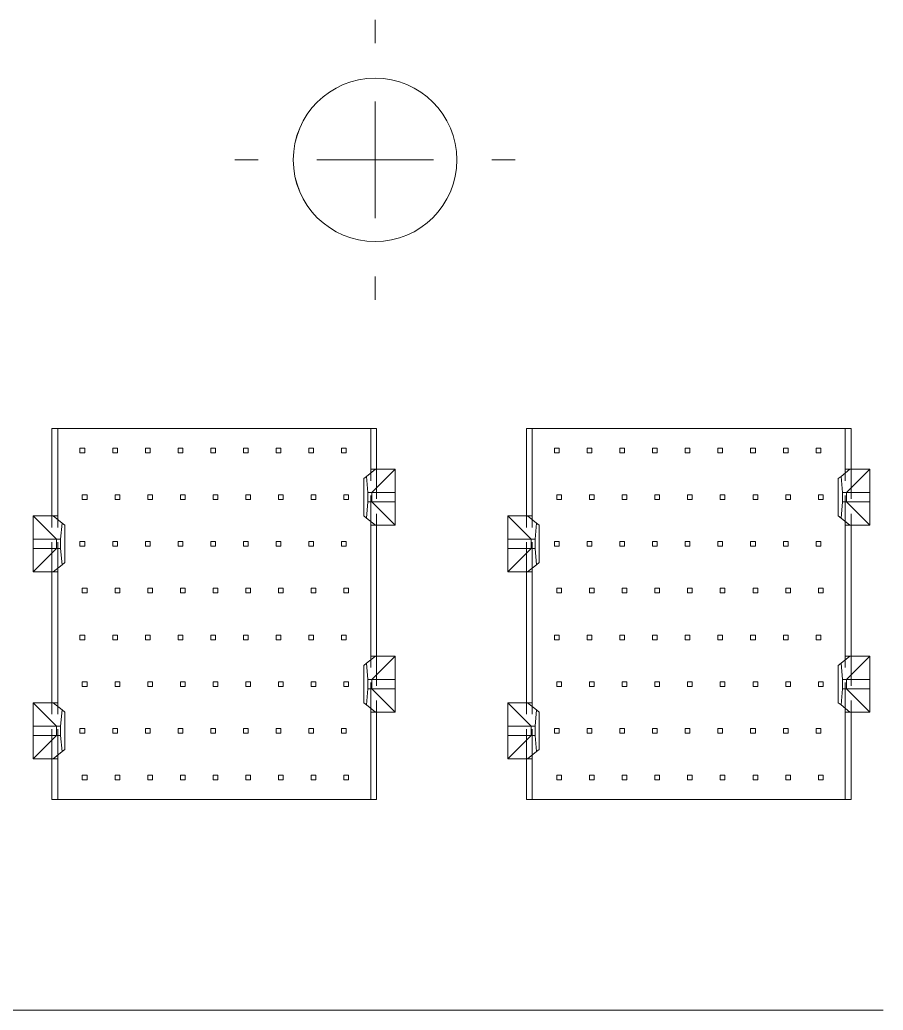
# Model space of a CAD drawing. Header units: millimetres. Extents: x -17 to 589, y 5 to 415.
# Drawn here: x 355.34 to 392.32, y 229.44 to 271.86 of the extents above; entities that cross this region are included whole.
import ezdxf

# ---------------------------------------------------------------- set-up
doc = ezdxf.new("R2010")
doc.units = ezdxf.units.MM
doc.linetypes.add('HIDDEN', pattern=[1.905, 1.27, -0.635])

# ---------------------------------------------------------------- blocks, each defined once
blk = doc.blocks.new('SW_CENTERMARKSYMBOL_1')
at = {"color": 0, "linetype": 'Continuous', "lineweight": 0}
blk.add_line((204.54, 65), (109.77, 65), dxfattribs=at)
blk = doc.blocks.new('SW_CENTERMARKSYMBOL_5')
at = {"color": 0, "linetype": 'Continuous', "lineweight": 0}
for p, q in [((0, 5), (0, 6)), ((0, 0), (0, 2.5)), ((-5, 0), (-6, 0)), ((0, 0), (-2.5, 0)), ((0, 0), (0, -2.5)), ((0, 0), (2.5, 0)), ((5, 0), (6, 0)), ((0, -5), (0, -6))]:
    blk.add_line(p, q, dxfattribs=at)
blk = doc.blocks.new('d')
at = {"color": 5, "lineweight": 15}
blk.add_circle((979.699, 220.402), 3.5, dxfattribs=at)
at = {"color": 5, "lineweight": 0}
for name, p in [('SW_CENTERMARKSYMBOL_1', (796.919, 118.982)), ('SW_CENTERMARKSYMBOL_5', (979.699, 220.402))]:
    blk.add_blockref(name, p, dxfattribs=at)

msp = doc.modelspace()

# ---------------------------------------------------------------- linework, layer by layer
at = {"color": 7, "linetype": 'Continuous', "lineweight": 15}
for p, q in [((356.7219, 254.3639), (356.7219, 250.6139)), ((356.9719, 254.3639), (356.7219, 254.3639)), ((356.9719, 254.3639), (356.9719, 250.6139)), ((370.3719, 254.3639), (356.9719, 254.3639)), ((370.3719, 252.6139), (370.3719, 254.3639)), ((370.6219, 254.3639), (370.3719, 254.3639)), ((370.6219, 254.3639), (370.6219, 252.6139)), ((377.0419, 254.3639), (377.0419, 250.6139)), ((377.2919, 254.3639), (377.0419, 254.3639)), ((377.2919, 254.3639), (377.2919, 250.6139)), ((390.6919, 254.3639), (377.2919, 254.3639)), ((390.6919, 252.6139), (390.6919, 254.3639)), ((390.9419, 254.3639), (390.6919, 254.3639)), ((390.9419, 254.3639), (390.9419, 252.6139)), ((370.5719, 252.6139), (370.1911, 252.3092)), ((370.3719, 252.6139), (370.5719, 252.6139)), ((371.4219, 252.6139), (370.4219, 251.6139)), ((370.5719, 252.6139), (371.4219, 252.6139)), ((371.4219, 252.6139), (371.4219, 251.6139)), ((390.8919, 252.6139), (390.5111, 252.3092)), ((390.6919, 252.6139), (390.8919, 252.6139)), ((391.7419, 252.6139), (390.7419, 251.6139)), ((390.8919, 252.6139), (391.7419, 252.6139)), ((391.7419, 252.6139), (391.7419, 251.6139)), ((370.0719, 252.2139), (370.1911, 252.3092)), ((370.0719, 250.6139), (370.0719, 252.2139)), ((370.1911, 252.3092), (370.2519, 251.6139)), ((390.3919, 252.2139), (390.5111, 252.3092)), ((390.3919, 250.6139), (390.3919, 252.2139)), ((390.5111, 252.3092), (390.5719, 251.6139)), ((370.2519, 251.6139), (370.2519, 251.2139)), ((370.4219, 251.6139), (370.2519, 251.6139)), ((370.4219, 251.2139), (370.4219, 251.6139)), ((371.4219, 251.6139), (370.4219, 251.6139)), ((371.4219, 251.6139), (371.4219, 251.2139)), ((390.5719, 251.6139), (390.5719, 251.2139)), ((390.7419, 251.6139), (390.5719, 251.6139)), ((390.7419, 251.2139), (390.7419, 251.6139)), ((391.7419, 251.6139), (390.7419, 251.6139)), ((391.7419, 251.6139), (391.7419, 251.2139)), ((370.2519, 251.2139), (370.1911, 250.5186)), ((370.2519, 251.2139), (370.4219, 251.2139)), ((370.4219, 251.2139), (371.4219, 250.2139)), ((370.4219, 251.2139), (371.4219, 251.2139)), ((371.4219, 251.2139), (371.4219, 250.2139)), ((390.5719, 251.2139), (390.5111, 250.5186)), ((390.5719, 251.2139), (390.7419, 251.2139)), ((390.7419, 251.2139), (391.7419, 250.2139)), ((390.7419, 251.2139), (391.7419, 251.2139)), ((391.7419, 251.2139), (391.7419, 250.2139)), ((355.9219, 250.6139), (356.7719, 250.6139)), ((356.9219, 249.6139), (355.9219, 250.6139)), ((355.9219, 249.6139), (355.9219, 250.6139)), ((357.1528, 250.3092), (356.7719, 250.6139)), ((356.7719, 250.6139), (356.9719, 250.6139)), ((357.0919, 249.6139), (357.1528, 250.3092)), ((357.1528, 250.3092), (357.2719, 250.2139)), ((370.1911, 250.5186), (370.0719, 250.6139)), ((370.1911, 250.5186), (370.5719, 250.2139)), ((377.2419, 249.6139), (376.2419, 250.6139)), ((376.2419, 249.6139), (376.2419, 250.6139)), ((376.2419, 250.6139), (377.0919, 250.6139)), ((377.4728, 250.3092), (377.0919, 250.6139)), ((377.0919, 250.6139), (377.2919, 250.6139)), ((377.4119, 249.6139), (377.4728, 250.3092)), ((377.4728, 250.3092), (377.5919, 250.2139)), ((390.5111, 250.5186), (390.3919, 250.6139)), ((390.5111, 250.5186), (390.8919, 250.2139)), ((357.2719, 250.2139), (357.2719, 248.6139)), ((370.3719, 244.6139), (370.3719, 250.2139)), ((370.5719, 250.2139), (370.3719, 250.2139)), ((371.4219, 250.2139), (370.5719, 250.2139)), ((370.6219, 250.2139), (370.6219, 244.6139)), ((377.5919, 250.2139), (377.5919, 248.6139)), ((390.6919, 244.6139), (390.6919, 250.2139)), ((390.8919, 250.2139), (390.6919, 250.2139)), ((391.7419, 250.2139), (390.8919, 250.2139)), ((390.9419, 250.2139), (390.9419, 244.6139)), ((355.9219, 249.2139), (355.9219, 249.6139)), ((356.9219, 249.6139), (355.9219, 249.6139)), ((357.0919, 249.6139), (356.9219, 249.6139)), ((356.9219, 249.6139), (356.9219, 249.2139)), ((357.0919, 249.2139), (357.0919, 249.6139)), ((376.2419, 249.2139), (376.2419, 249.6139)), ((377.2419, 249.6139), (376.2419, 249.6139)), ((377.4119, 249.6139), (377.2419, 249.6139)), ((377.2419, 249.6139), (377.2419, 249.2139)), ((377.4119, 249.2139), (377.4119, 249.6139)), ((355.9219, 248.2139), (356.9219, 249.2139)), ((355.9219, 248.2139), (355.9219, 249.2139)), ((355.9219, 249.2139), (356.9219, 249.2139)), ((356.9219, 249.2139), (357.0919, 249.2139)), ((357.1528, 248.5186), (357.0919, 249.2139)), ((376.2419, 248.2139), (377.2419, 249.2139)), ((376.2419, 249.2139), (377.2419, 249.2139)), ((376.2419, 248.2139), (376.2419, 249.2139)), ((377.2419, 249.2139), (377.4119, 249.2139)), ((377.4728, 248.5186), (377.4119, 249.2139)), ((357.2719, 248.6139), (357.1528, 248.5186)), ((377.5919, 248.6139), (377.4728, 248.5186)), ((356.7719, 248.2139), (355.9219, 248.2139)), ((356.7219, 242.6139), (356.7219, 248.2139)), ((357.1528, 248.5186), (356.7719, 248.2139)), ((356.9719, 248.2139), (356.7719, 248.2139)), ((356.9719, 248.2139), (356.9719, 242.6139)), ((377.0919, 248.2139), (376.2419, 248.2139)), ((377.0419, 242.6139), (377.0419, 248.2139)), ((377.4728, 248.5186), (377.0919, 248.2139)), ((377.2919, 248.2139), (377.0919, 248.2139)), ((377.2919, 248.2139), (377.2919, 242.6139)), ((370.5719, 244.6139), (370.1911, 244.3092)), ((370.3719, 244.6139), (370.5719, 244.6139)), ((371.4219, 244.6139), (370.4219, 243.6139)), ((370.5719, 244.6139), (371.4219, 244.6139)), ((371.4219, 244.6139), (371.4219, 243.6139)), ((390.8919, 244.6139), (390.5111, 244.3092)), ((390.6919, 244.6139), (390.8919, 244.6139)), ((391.7419, 244.6139), (390.7419, 243.6139)), ((390.8919, 244.6139), (391.7419, 244.6139)), ((391.7419, 244.6139), (391.7419, 243.6139)), ((370.0719, 244.2139), (370.1911, 244.3092)), ((370.0719, 242.6139), (370.0719, 244.2139)), ((370.1911, 244.3092), (370.2519, 243.6139)), ((390.3919, 244.2139), (390.5111, 244.3092)), ((390.3919, 242.6139), (390.3919, 244.2139)), ((390.5111, 244.3092), (390.5719, 243.6139)), ((370.2519, 243.6139), (370.2519, 243.2139)), ((370.4219, 243.6139), (370.2519, 243.6139)), ((370.4219, 243.2139), (370.4219, 243.6139)), ((371.4219, 243.6139), (370.4219, 243.6139)), ((371.4219, 243.6139), (371.4219, 243.2139)), ((390.5719, 243.6139), (390.5719, 243.2139)), ((390.7419, 243.6139), (390.5719, 243.6139)), ((390.7419, 243.2139), (390.7419, 243.6139)), ((391.7419, 243.6139), (390.7419, 243.6139)), ((391.7419, 243.6139), (391.7419, 243.2139)), ((370.2519, 243.2139), (370.1911, 242.5186)), ((370.2519, 243.2139), (370.4219, 243.2139)), ((370.4219, 243.2139), (371.4219, 243.2139)), ((370.4219, 243.2139), (371.4219, 242.2139)), ((371.4219, 243.2139), (371.4219, 242.2139)), ((390.5719, 243.2139), (390.5111, 242.5186)), ((390.5719, 243.2139), (390.7419, 243.2139)), ((390.7419, 243.2139), (391.7419, 243.2139)), ((390.7419, 243.2139), (391.7419, 242.2139)), ((391.7419, 243.2139), (391.7419, 242.2139)), ((356.9219, 241.6139), (355.9219, 242.6139)), ((355.9219, 241.6139), (355.9219, 242.6139)), ((355.9219, 242.6139), (356.7719, 242.6139)), ((356.7719, 242.6139), (357.1528, 242.3092)), ((356.7719, 242.6139), (356.9719, 242.6139)), ((357.0919, 241.6139), (357.1528, 242.3092)), ((357.1528, 242.3092), (357.2719, 242.2139)), ((370.1911, 242.5186), (370.0719, 242.6139)), ((370.5719, 242.2139), (370.1911, 242.5186)), ((376.2419, 242.6139), (377.0919, 242.6139)), ((377.2419, 241.6139), (376.2419, 242.6139)), ((376.2419, 241.6139), (376.2419, 242.6139)), ((377.0919, 242.6139), (377.4728, 242.3092)), ((377.0919, 242.6139), (377.2919, 242.6139)), ((377.4119, 241.6139), (377.4728, 242.3092)), ((377.4728, 242.3092), (377.5919, 242.2139)), ((390.5111, 242.5186), (390.3919, 242.6139)), ((390.8919, 242.2139), (390.5111, 242.5186)), ((357.2719, 242.2139), (357.2719, 240.6139)), ((370.3719, 238.4639), (370.3719, 242.2139)), ((370.5719, 242.2139), (370.3719, 242.2139)), ((371.4219, 242.2139), (370.5719, 242.2139)), ((370.6219, 242.2139), (370.6219, 238.4639)), ((377.5919, 242.2139), (377.5919, 240.6139)), ((390.6919, 238.4639), (390.6919, 242.2139)), ((390.8919, 242.2139), (390.6919, 242.2139)), ((391.7419, 242.2139), (390.8919, 242.2139)), ((390.9419, 242.2139), (390.9419, 238.4639)), ((355.9219, 241.2139), (355.9219, 241.6139)), ((356.9219, 241.6139), (355.9219, 241.6139)), ((357.0919, 241.6139), (356.9219, 241.6139)), ((356.9219, 241.6139), (356.9219, 241.2139)), ((357.0919, 241.2139), (357.0919, 241.6139)), ((376.2419, 241.2139), (376.2419, 241.6139)), ((377.2419, 241.6139), (376.2419, 241.6139)), ((377.4119, 241.6139), (377.2419, 241.6139)), ((377.2419, 241.6139), (377.2419, 241.2139)), ((377.4119, 241.2139), (377.4119, 241.6139)), ((355.9219, 240.2139), (356.9219, 241.2139)), ((355.9219, 241.2139), (356.9219, 241.2139)), ((355.9219, 240.2139), (355.9219, 241.2139)), ((356.9219, 241.2139), (357.0919, 241.2139)), ((357.1528, 240.5186), (357.0919, 241.2139)), ((376.2419, 240.2139), (377.2419, 241.2139)), ((376.2419, 241.2139), (377.2419, 241.2139)), ((376.2419, 240.2139), (376.2419, 241.2139)), ((377.2419, 241.2139), (377.4119, 241.2139)), ((377.4728, 240.5186), (377.4119, 241.2139)), ((357.2719, 240.6139), (357.1528, 240.5186)), ((377.5919, 240.6139), (377.4728, 240.5186)), ((356.7719, 240.2139), (355.9219, 240.2139)), ((356.7219, 238.4639), (356.7219, 240.2139)), ((356.7719, 240.2139), (357.1528, 240.5186)), ((356.9719, 240.2139), (356.7719, 240.2139)), ((356.9719, 240.2139), (356.9719, 238.4639)), ((377.0919, 240.2139), (376.2419, 240.2139)), ((377.0419, 238.4639), (377.0419, 240.2139)), ((377.0919, 240.2139), (377.4728, 240.5186)), ((377.2919, 240.2139), (377.0919, 240.2139)), ((377.2919, 240.2139), (377.2919, 238.4639)), ((356.7219, 238.4639), (356.9719, 238.4639)), ((356.9719, 238.4639), (370.3719, 238.4639)), ((370.6219, 238.4639), (370.3719, 238.4639)), ((377.0419, 238.4639), (377.2919, 238.4639)), ((377.2919, 238.4639), (390.6919, 238.4639)), ((390.9419, 238.4639), (390.6919, 238.4639))]:
    msp.add_line(p, q, dxfattribs=at)
at = {"color": 7, "linetype": 'HIDDEN', "lineweight": 0}
for p, q in [((357.9219, 253.5139), (358.1219, 253.5139)), ((357.9219, 253.5139), (357.9219, 253.3139)), ((358.1219, 253.3139), (357.9219, 253.3139)), ((358.1219, 253.5139), (358.1219, 253.3139)), ((359.3219, 253.5139), (359.3219, 253.3139)), ((359.3219, 253.5139), (359.5219, 253.5139)), ((359.5219, 253.3139), (359.3219, 253.3139)), ((359.5219, 253.5139), (359.5219, 253.3139)), ((360.7219, 253.5139), (360.7219, 253.3139)), ((360.7219, 253.5139), (360.9219, 253.5139)), ((360.9219, 253.3139), (360.7219, 253.3139)), ((360.9219, 253.5139), (360.9219, 253.3139)), ((362.1219, 253.5139), (362.3219, 253.5139)), ((362.1219, 253.5139), (362.1219, 253.3139)), ((362.3219, 253.3139), (362.1219, 253.3139)), ((362.3219, 253.5139), (362.3219, 253.3139)), ((363.5219, 253.5139), (363.5219, 253.3139)), ((363.5219, 253.5139), (363.7219, 253.5139)), ((363.7219, 253.3139), (363.5219, 253.3139)), ((363.7219, 253.5139), (363.7219, 253.3139)), ((364.9219, 253.5139), (364.9219, 253.3139)), ((364.9219, 253.5139), (365.1219, 253.5139)), ((365.1219, 253.3139), (364.9219, 253.3139)), ((365.1219, 253.5139), (365.1219, 253.3139)), ((366.3219, 253.5139), (366.5219, 253.5139)), ((366.3219, 253.5139), (366.3219, 253.3139)), ((366.5219, 253.3139), (366.3219, 253.3139)), ((366.5219, 253.5139), (366.5219, 253.3139)), ((367.7219, 253.5139), (367.7219, 253.3139)), ((367.7219, 253.5139), (367.9219, 253.5139)), ((367.9219, 253.3139), (367.7219, 253.3139)), ((367.9219, 253.5139), (367.9219, 253.3139)), ((369.1219, 253.5139), (369.1219, 253.3139)), ((369.1219, 253.5139), (369.3219, 253.5139)), ((369.3219, 253.3139), (369.1219, 253.3139)), ((369.3219, 253.5139), (369.3219, 253.3139)), ((378.2419, 253.5139), (378.2419, 253.3139)), ((378.2419, 253.5139), (378.4419, 253.5139)), ((378.4419, 253.3139), (378.2419, 253.3139)), ((378.4419, 253.5139), (378.4419, 253.3139)), ((379.6419, 253.5139), (379.8419, 253.5139)), ((379.6419, 253.5139), (379.6419, 253.3139)), ((379.8419, 253.3139), (379.6419, 253.3139)), ((379.8419, 253.5139), (379.8419, 253.3139)), ((381.0419, 253.5139), (381.0419, 253.3139)), ((381.0419, 253.5139), (381.2419, 253.5139)), ((381.2419, 253.3139), (381.0419, 253.3139)), ((381.2419, 253.5139), (381.2419, 253.3139)), ((382.4419, 253.5139), (382.6419, 253.5139)), ((382.4419, 253.5139), (382.4419, 253.3139)), ((382.6419, 253.3139), (382.4419, 253.3139)), ((382.6419, 253.5139), (382.6419, 253.3139)), ((383.8419, 253.5139), (383.8419, 253.3139)), ((383.8419, 253.5139), (384.0419, 253.5139)), ((384.0419, 253.3139), (383.8419, 253.3139)), ((384.0419, 253.5139), (384.0419, 253.3139)), ((385.2419, 253.5139), (385.4419, 253.5139)), ((385.2419, 253.5139), (385.2419, 253.3139)), ((385.4419, 253.3139), (385.2419, 253.3139)), ((385.4419, 253.5139), (385.4419, 253.3139)), ((386.6419, 253.5139), (386.8419, 253.5139)), ((386.6419, 253.5139), (386.6419, 253.3139)), ((386.8419, 253.3139), (386.6419, 253.3139)), ((386.8419, 253.5139), (386.8419, 253.3139)), ((388.0419, 253.5139), (388.0419, 253.3139)), ((388.0419, 253.5139), (388.2419, 253.5139)), ((388.2419, 253.3139), (388.0419, 253.3139)), ((388.2419, 253.5139), (388.2419, 253.3139)), ((389.4419, 253.5139), (389.6419, 253.5139)), ((389.4419, 253.5139), (389.4419, 253.3139)), ((389.6419, 253.3139), (389.4419, 253.3139)), ((389.6419, 253.5139), (389.6419, 253.3139)), ((370.3719, 250.2139), (370.3719, 252.6139)), ((370.6219, 252.6139), (370.6219, 250.2139)), ((390.6919, 250.2139), (390.6919, 252.6139)), ((390.9419, 252.6139), (390.9419, 250.2139)), ((358.0219, 251.3139), (358.0219, 251.5139)), ((358.0219, 251.5139), (358.2219, 251.5139)), ((358.0219, 251.3139), (358.2219, 251.3139)), ((358.2219, 251.5139), (358.2219, 251.3139)), ((359.4219, 251.5139), (359.6219, 251.5139)), ((359.4219, 251.3139), (359.4219, 251.5139)), ((359.4219, 251.3139), (359.6219, 251.3139)), ((359.6219, 251.5139), (359.6219, 251.3139)), ((360.8219, 251.3139), (360.8219, 251.5139)), ((360.8219, 251.5139), (361.0219, 251.5139)), ((360.8219, 251.3139), (361.0219, 251.3139)), ((361.0219, 251.5139), (361.0219, 251.3139)), ((362.2219, 251.3139), (362.2219, 251.5139)), ((362.2219, 251.5139), (362.4219, 251.5139)), ((362.2219, 251.3139), (362.4219, 251.3139)), ((362.4219, 251.5139), (362.4219, 251.3139)), ((363.6219, 251.5139), (363.8219, 251.5139)), ((363.6219, 251.3139), (363.6219, 251.5139)), ((363.6219, 251.3139), (363.8219, 251.3139)), ((363.8219, 251.5139), (363.8219, 251.3139)), ((365.0219, 251.3139), (365.0219, 251.5139)), ((365.0219, 251.5139), (365.2219, 251.5139)), ((365.0219, 251.3139), (365.2219, 251.3139)), ((365.2219, 251.5139), (365.2219, 251.3139)), ((366.4219, 251.5139), (366.6219, 251.5139)), ((366.4219, 251.3139), (366.4219, 251.5139)), ((366.4219, 251.3139), (366.6219, 251.3139)), ((366.6219, 251.5139), (366.6219, 251.3139)), ((367.8219, 251.3139), (367.8219, 251.5139)), ((367.8219, 251.5139), (368.0219, 251.5139)), ((367.8219, 251.3139), (368.0219, 251.3139)), ((368.0219, 251.5139), (368.0219, 251.3139)), ((369.2219, 251.3139), (369.2219, 251.5139)), ((369.2219, 251.5139), (369.4219, 251.5139)), ((369.2219, 251.3139), (369.4219, 251.3139)), ((369.4219, 251.5139), (369.4219, 251.3139)), ((378.3419, 251.5139), (378.5419, 251.5139)), ((378.3419, 251.3139), (378.3419, 251.5139)), ((378.3419, 251.3139), (378.5419, 251.3139)), ((378.5419, 251.5139), (378.5419, 251.3139)), ((379.7419, 251.3139), (379.7419, 251.5139)), ((379.7419, 251.5139), (379.9419, 251.5139)), ((379.7419, 251.3139), (379.9419, 251.3139)), ((379.9419, 251.5139), (379.9419, 251.3139)), ((381.1419, 251.3139), (381.1419, 251.5139)), ((381.1419, 251.5139), (381.3419, 251.5139)), ((381.1419, 251.3139), (381.3419, 251.3139)), ((381.3419, 251.5139), (381.3419, 251.3139)), ((382.5419, 251.3139), (382.5419, 251.5139)), ((382.5419, 251.5139), (382.7419, 251.5139)), ((382.5419, 251.3139), (382.7419, 251.3139)), ((382.7419, 251.5139), (382.7419, 251.3139)), ((383.9419, 251.3139), (383.9419, 251.5139)), ((383.9419, 251.5139), (384.1419, 251.5139)), ((383.9419, 251.3139), (384.1419, 251.3139)), ((384.1419, 251.5139), (384.1419, 251.3139)), ((385.3419, 251.3139), (385.3419, 251.5139)), ((385.3419, 251.5139), (385.5419, 251.5139)), ((385.3419, 251.3139), (385.5419, 251.3139)), ((385.5419, 251.5139), (385.5419, 251.3139)), ((386.7419, 251.5139), (386.9419, 251.5139)), ((386.7419, 251.3139), (386.7419, 251.5139)), ((386.7419, 251.3139), (386.9419, 251.3139)), ((386.9419, 251.5139), (386.9419, 251.3139)), ((388.1419, 251.3139), (388.1419, 251.5139)), ((388.1419, 251.5139), (388.3419, 251.5139)), ((388.1419, 251.3139), (388.3419, 251.3139)), ((388.3419, 251.5139), (388.3419, 251.3139)), ((389.5419, 251.3139), (389.5419, 251.5139)), ((389.5419, 251.5139), (389.7419, 251.5139)), ((389.5419, 251.3139), (389.7419, 251.3139)), ((389.7419, 251.5139), (389.7419, 251.3139)), ((356.7219, 248.2139), (356.7219, 250.6139)), ((356.9719, 248.2139), (356.9719, 250.6139)), ((377.0419, 248.2139), (377.0419, 250.6139)), ((377.2919, 248.2139), (377.2919, 250.6139)), ((357.9219, 249.5139), (357.9219, 249.3139)), ((357.9219, 249.5139), (358.1219, 249.5139)), ((358.1219, 249.5139), (358.1219, 249.3139)), ((359.3219, 249.5139), (359.5219, 249.5139)), ((359.3219, 249.5139), (359.3219, 249.3139)), ((359.5219, 249.5139), (359.5219, 249.3139)), ((360.7219, 249.5139), (360.7219, 249.3139)), ((360.7219, 249.5139), (360.9219, 249.5139)), ((360.9219, 249.5139), (360.9219, 249.3139)), ((362.1219, 249.5139), (362.1219, 249.3139)), ((362.1219, 249.5139), (362.3219, 249.5139)), ((362.3219, 249.5139), (362.3219, 249.3139)), ((363.5219, 249.5139), (363.5219, 249.3139)), ((363.5219, 249.5139), (363.7219, 249.5139)), ((363.7219, 249.5139), (363.7219, 249.3139)), ((364.9219, 249.5139), (364.9219, 249.3139)), ((364.9219, 249.5139), (365.1219, 249.5139)), ((365.1219, 249.5139), (365.1219, 249.3139)), ((366.3219, 249.5139), (366.5219, 249.5139)), ((366.3219, 249.5139), (366.3219, 249.3139)), ((366.5219, 249.5139), (366.5219, 249.3139)), ((367.7219, 249.5139), (367.7219, 249.3139)), ((367.7219, 249.5139), (367.9219, 249.5139)), ((367.9219, 249.5139), (367.9219, 249.3139)), ((369.1219, 249.5139), (369.3219, 249.5139)), ((369.1219, 249.5139), (369.1219, 249.3139)), ((369.3219, 249.5139), (369.3219, 249.3139)), ((378.2419, 249.5139), (378.4419, 249.5139)), ((378.2419, 249.5139), (378.2419, 249.3139)), ((378.4419, 249.5139), (378.4419, 249.3139)), ((379.6419, 249.5139), (379.8419, 249.5139)), ((379.6419, 249.5139), (379.6419, 249.3139)), ((379.8419, 249.5139), (379.8419, 249.3139)), ((381.0419, 249.5139), (381.2419, 249.5139)), ((381.0419, 249.5139), (381.0419, 249.3139)), ((381.2419, 249.5139), (381.2419, 249.3139)), ((382.4419, 249.5139), (382.6419, 249.5139)), ((382.4419, 249.5139), (382.4419, 249.3139)), ((382.6419, 249.5139), (382.6419, 249.3139)), ((383.8419, 249.5139), (383.8419, 249.3139)), ((383.8419, 249.5139), (384.0419, 249.5139)), ((384.0419, 249.5139), (384.0419, 249.3139)), ((385.2419, 249.5139), (385.2419, 249.3139)), ((385.2419, 249.5139), (385.4419, 249.5139)), ((385.4419, 249.5139), (385.4419, 249.3139)), ((386.6419, 249.5139), (386.8419, 249.5139)), ((386.6419, 249.5139), (386.6419, 249.3139)), ((386.8419, 249.5139), (386.8419, 249.3139)), ((388.0419, 249.5139), (388.2419, 249.5139)), ((388.0419, 249.5139), (388.0419, 249.3139)), ((388.2419, 249.5139), (388.2419, 249.3139)), ((389.4419, 249.5139), (389.6419, 249.5139)), ((389.4419, 249.5139), (389.4419, 249.3139)), ((389.6419, 249.5139), (389.6419, 249.3139)), ((358.1219, 249.3139), (357.9219, 249.3139)), ((359.5219, 249.3139), (359.3219, 249.3139)), ((360.9219, 249.3139), (360.7219, 249.3139)), ((362.3219, 249.3139), (362.1219, 249.3139)), ((363.7219, 249.3139), (363.5219, 249.3139)), ((365.1219, 249.3139), (364.9219, 249.3139)), ((366.5219, 249.3139), (366.3219, 249.3139)), ((367.9219, 249.3139), (367.7219, 249.3139)), ((369.3219, 249.3139), (369.1219, 249.3139)), ((378.4419, 249.3139), (378.2419, 249.3139)), ((379.8419, 249.3139), (379.6419, 249.3139)), ((381.2419, 249.3139), (381.0419, 249.3139)), ((382.6419, 249.3139), (382.4419, 249.3139)), ((384.0419, 249.3139), (383.8419, 249.3139)), ((385.4419, 249.3139), (385.2419, 249.3139)), ((386.8419, 249.3139), (386.6419, 249.3139)), ((388.2419, 249.3139), (388.0419, 249.3139)), ((389.6419, 249.3139), (389.4419, 249.3139)), ((358.0219, 247.5139), (358.2219, 247.5139)), ((358.0219, 247.3139), (358.0219, 247.5139)), ((358.0219, 247.3139), (358.2219, 247.3139)), ((358.2219, 247.5139), (358.2219, 247.3139)), ((359.4219, 247.3139), (359.4219, 247.5139)), ((359.4219, 247.5139), (359.6219, 247.5139)), ((359.4219, 247.3139), (359.6219, 247.3139)), ((359.6219, 247.5139), (359.6219, 247.3139)), ((360.8219, 247.3139), (360.8219, 247.5139)), ((360.8219, 247.5139), (361.0219, 247.5139)), ((360.8219, 247.3139), (361.0219, 247.3139)), ((361.0219, 247.5139), (361.0219, 247.3139)), ((362.2219, 247.3139), (362.2219, 247.5139)), ((362.2219, 247.5139), (362.4219, 247.5139)), ((362.2219, 247.3139), (362.4219, 247.3139)), ((362.4219, 247.5139), (362.4219, 247.3139)), ((363.6219, 247.5139), (363.8219, 247.5139)), ((363.6219, 247.3139), (363.6219, 247.5139)), ((363.6219, 247.3139), (363.8219, 247.3139)), ((363.8219, 247.5139), (363.8219, 247.3139)), ((365.0219, 247.5139), (365.2219, 247.5139)), ((365.0219, 247.3139), (365.0219, 247.5139)), ((365.0219, 247.3139), (365.2219, 247.3139)), ((365.2219, 247.5139), (365.2219, 247.3139)), ((366.4219, 247.5139), (366.6219, 247.5139)), ((366.4219, 247.3139), (366.4219, 247.5139)), ((366.4219, 247.3139), (366.6219, 247.3139)), ((366.6219, 247.5139), (366.6219, 247.3139)), ((367.8219, 247.5139), (368.0219, 247.5139)), ((367.8219, 247.3139), (367.8219, 247.5139)), ((367.8219, 247.3139), (368.0219, 247.3139)), ((368.0219, 247.5139), (368.0219, 247.3139)), ((369.2219, 247.5139), (369.4219, 247.5139)), ((369.2219, 247.3139), (369.2219, 247.5139)), ((369.2219, 247.3139), (369.4219, 247.3139)), ((369.4219, 247.5139), (369.4219, 247.3139)), ((378.3419, 247.3139), (378.3419, 247.5139)), ((378.3419, 247.5139), (378.5419, 247.5139)), ((378.3419, 247.3139), (378.5419, 247.3139)), ((378.5419, 247.5139), (378.5419, 247.3139)), ((379.7419, 247.5139), (379.9419, 247.5139)), ((379.7419, 247.3139), (379.7419, 247.5139)), ((379.7419, 247.3139), (379.9419, 247.3139)), ((379.9419, 247.5139), (379.9419, 247.3139)), ((381.1419, 247.3139), (381.1419, 247.5139)), ((381.1419, 247.5139), (381.3419, 247.5139)), ((381.1419, 247.3139), (381.3419, 247.3139)), ((381.3419, 247.5139), (381.3419, 247.3139)), ((382.5419, 247.5139), (382.7419, 247.5139)), ((382.5419, 247.3139), (382.5419, 247.5139)), ((382.5419, 247.3139), (382.7419, 247.3139)), ((382.7419, 247.5139), (382.7419, 247.3139)), ((383.9419, 247.5139), (384.1419, 247.5139)), ((383.9419, 247.3139), (383.9419, 247.5139)), ((383.9419, 247.3139), (384.1419, 247.3139)), ((384.1419, 247.5139), (384.1419, 247.3139)), ((385.3419, 247.3139), (385.3419, 247.5139)), ((385.3419, 247.5139), (385.5419, 247.5139)), ((385.3419, 247.3139), (385.5419, 247.3139)), ((385.5419, 247.5139), (385.5419, 247.3139)), ((386.7419, 247.5139), (386.9419, 247.5139)), ((386.7419, 247.3139), (386.7419, 247.5139)), ((386.7419, 247.3139), (386.9419, 247.3139)), ((386.9419, 247.5139), (386.9419, 247.3139)), ((388.1419, 247.5139), (388.3419, 247.5139)), ((388.1419, 247.3139), (388.1419, 247.5139)), ((388.1419, 247.3139), (388.3419, 247.3139)), ((388.3419, 247.5139), (388.3419, 247.3139)), ((389.5419, 247.5139), (389.7419, 247.5139)), ((389.5419, 247.3139), (389.5419, 247.5139)), ((389.5419, 247.3139), (389.7419, 247.3139)), ((389.7419, 247.5139), (389.7419, 247.3139)), ((357.9219, 245.5139), (357.9219, 245.3139)), ((357.9219, 245.5139), (358.1219, 245.5139)), ((358.1219, 245.3139), (357.9219, 245.3139)), ((358.1219, 245.5139), (358.1219, 245.3139)), ((359.3219, 245.5139), (359.5219, 245.5139)), ((359.3219, 245.5139), (359.3219, 245.3139)), ((359.5219, 245.3139), (359.3219, 245.3139)), ((359.5219, 245.5139), (359.5219, 245.3139)), ((360.7219, 245.5139), (360.7219, 245.3139)), ((360.7219, 245.5139), (360.9219, 245.5139)), ((360.9219, 245.3139), (360.7219, 245.3139)), ((360.9219, 245.5139), (360.9219, 245.3139)), ((362.1219, 245.5139), (362.3219, 245.5139)), ((362.1219, 245.5139), (362.1219, 245.3139)), ((362.3219, 245.3139), (362.1219, 245.3139)), ((362.3219, 245.5139), (362.3219, 245.3139)), ((363.5219, 245.5139), (363.5219, 245.3139)), ((363.5219, 245.5139), (363.7219, 245.5139)), ((363.7219, 245.3139), (363.5219, 245.3139)), ((363.7219, 245.5139), (363.7219, 245.3139)), ((364.9219, 245.5139), (365.1219, 245.5139)), ((364.9219, 245.5139), (364.9219, 245.3139)), ((365.1219, 245.3139), (364.9219, 245.3139)), ((365.1219, 245.5139), (365.1219, 245.3139)), ((366.3219, 245.5139), (366.3219, 245.3139)), ((366.3219, 245.5139), (366.5219, 245.5139)), ((366.5219, 245.3139), (366.3219, 245.3139)), ((366.5219, 245.5139), (366.5219, 245.3139)), ((367.7219, 245.5139), (367.7219, 245.3139)), ((367.7219, 245.5139), (367.9219, 245.5139)), ((367.9219, 245.3139), (367.7219, 245.3139)), ((367.9219, 245.5139), (367.9219, 245.3139)), ((369.1219, 245.5139), (369.3219, 245.5139)), ((369.1219, 245.5139), (369.1219, 245.3139)), ((369.3219, 245.3139), (369.1219, 245.3139)), ((369.3219, 245.5139), (369.3219, 245.3139)), ((378.2419, 245.5139), (378.4419, 245.5139)), ((378.2419, 245.5139), (378.2419, 245.3139)), ((378.4419, 245.3139), (378.2419, 245.3139)), ((378.4419, 245.5139), (378.4419, 245.3139)), ((379.6419, 245.5139), (379.8419, 245.5139)), ((379.6419, 245.5139), (379.6419, 245.3139)), ((379.8419, 245.3139), (379.6419, 245.3139)), ((379.8419, 245.5139), (379.8419, 245.3139)), ((381.0419, 245.5139), (381.0419, 245.3139)), ((381.0419, 245.5139), (381.2419, 245.5139)), ((381.2419, 245.3139), (381.0419, 245.3139)), ((381.2419, 245.5139), (381.2419, 245.3139)), ((382.4419, 245.5139), (382.6419, 245.5139)), ((382.4419, 245.5139), (382.4419, 245.3139)), ((382.6419, 245.3139), (382.4419, 245.3139)), ((382.6419, 245.5139), (382.6419, 245.3139)), ((383.8419, 245.5139), (383.8419, 245.3139)), ((383.8419, 245.5139), (384.0419, 245.5139)), ((384.0419, 245.3139), (383.8419, 245.3139)), ((384.0419, 245.5139), (384.0419, 245.3139)), ((385.2419, 245.5139), (385.4419, 245.5139)), ((385.2419, 245.5139), (385.2419, 245.3139)), ((385.4419, 245.3139), (385.2419, 245.3139)), ((385.4419, 245.5139), (385.4419, 245.3139)), ((386.6419, 245.5139), (386.8419, 245.5139)), ((386.6419, 245.5139), (386.6419, 245.3139)), ((386.8419, 245.3139), (386.6419, 245.3139)), ((386.8419, 245.5139), (386.8419, 245.3139)), ((388.0419, 245.5139), (388.2419, 245.5139)), ((388.0419, 245.5139), (388.0419, 245.3139)), ((388.2419, 245.3139), (388.0419, 245.3139)), ((388.2419, 245.5139), (388.2419, 245.3139)), ((389.4419, 245.5139), (389.6419, 245.5139)), ((389.4419, 245.5139), (389.4419, 245.3139)), ((389.6419, 245.3139), (389.4419, 245.3139)), ((389.6419, 245.5139), (389.6419, 245.3139)), ((370.3719, 242.2139), (370.3719, 244.6139)), ((370.6219, 244.6139), (370.6219, 242.2139)), ((390.6919, 242.2139), (390.6919, 244.6139)), ((390.9419, 244.6139), (390.9419, 242.2139)), ((358.0219, 243.5139), (358.2219, 243.5139)), ((358.0219, 243.3139), (358.0219, 243.5139)), ((358.2219, 243.5139), (358.2219, 243.3139)), ((359.4219, 243.5139), (359.6219, 243.5139)), ((359.4219, 243.3139), (359.4219, 243.5139)), ((359.6219, 243.5139), (359.6219, 243.3139)), ((360.8219, 243.5139), (361.0219, 243.5139)), ((360.8219, 243.3139), (360.8219, 243.5139)), ((361.0219, 243.5139), (361.0219, 243.3139)), ((362.2219, 243.5139), (362.4219, 243.5139)), ((362.2219, 243.3139), (362.2219, 243.5139)), ((362.4219, 243.5139), (362.4219, 243.3139)), ((363.6219, 243.5139), (363.8219, 243.5139)), ((363.6219, 243.3139), (363.6219, 243.5139)), ((363.8219, 243.5139), (363.8219, 243.3139)), ((365.0219, 243.5139), (365.2219, 243.5139)), ((365.0219, 243.3139), (365.0219, 243.5139)), ((365.2219, 243.5139), (365.2219, 243.3139)), ((366.4219, 243.5139), (366.6219, 243.5139)), ((366.4219, 243.3139), (366.4219, 243.5139)), ((366.6219, 243.5139), (366.6219, 243.3139)), ((367.8219, 243.5139), (368.0219, 243.5139)), ((367.8219, 243.3139), (367.8219, 243.5139)), ((368.0219, 243.5139), (368.0219, 243.3139)), ((369.2219, 243.5139), (369.4219, 243.5139)), ((369.2219, 243.3139), (369.2219, 243.5139)), ((369.4219, 243.5139), (369.4219, 243.3139)), ((378.3419, 243.5139), (378.5419, 243.5139)), ((378.3419, 243.3139), (378.3419, 243.5139)), ((378.5419, 243.5139), (378.5419, 243.3139)), ((379.7419, 243.5139), (379.9419, 243.5139)), ((379.7419, 243.3139), (379.7419, 243.5139)), ((379.9419, 243.5139), (379.9419, 243.3139)), ((381.1419, 243.5139), (381.3419, 243.5139)), ((381.1419, 243.3139), (381.1419, 243.5139)), ((381.3419, 243.5139), (381.3419, 243.3139)), ((382.5419, 243.5139), (382.7419, 243.5139)), ((382.5419, 243.3139), (382.5419, 243.5139)), ((382.7419, 243.5139), (382.7419, 243.3139)), ((383.9419, 243.5139), (384.1419, 243.5139)), ((383.9419, 243.3139), (383.9419, 243.5139)), ((384.1419, 243.5139), (384.1419, 243.3139)), ((385.3419, 243.5139), (385.5419, 243.5139)), ((385.3419, 243.3139), (385.3419, 243.5139)), ((385.5419, 243.5139), (385.5419, 243.3139)), ((386.7419, 243.5139), (386.9419, 243.5139)), ((386.7419, 243.3139), (386.7419, 243.5139)), ((386.9419, 243.5139), (386.9419, 243.3139)), ((388.1419, 243.5139), (388.3419, 243.5139)), ((388.1419, 243.3139), (388.1419, 243.5139)), ((388.3419, 243.5139), (388.3419, 243.3139)), ((389.5419, 243.5139), (389.7419, 243.5139)), ((389.5419, 243.3139), (389.5419, 243.5139)), ((389.7419, 243.5139), (389.7419, 243.3139)), ((358.0219, 243.3139), (358.2219, 243.3139)), ((359.4219, 243.3139), (359.6219, 243.3139)), ((360.8219, 243.3139), (361.0219, 243.3139)), ((362.2219, 243.3139), (362.4219, 243.3139)), ((363.6219, 243.3139), (363.8219, 243.3139)), ((365.0219, 243.3139), (365.2219, 243.3139)), ((366.4219, 243.3139), (366.6219, 243.3139)), ((367.8219, 243.3139), (368.0219, 243.3139)), ((369.2219, 243.3139), (369.4219, 243.3139)), ((378.3419, 243.3139), (378.5419, 243.3139)), ((379.7419, 243.3139), (379.9419, 243.3139)), ((381.1419, 243.3139), (381.3419, 243.3139)), ((382.5419, 243.3139), (382.7419, 243.3139)), ((383.9419, 243.3139), (384.1419, 243.3139)), ((385.3419, 243.3139), (385.5419, 243.3139)), ((386.7419, 243.3139), (386.9419, 243.3139)), ((388.1419, 243.3139), (388.3419, 243.3139)), ((389.5419, 243.3139), (389.7419, 243.3139)), ((356.7219, 240.2139), (356.7219, 242.6139)), ((356.9719, 240.2139), (356.9719, 242.6139)), ((377.0419, 240.2139), (377.0419, 242.6139)), ((377.2919, 240.2139), (377.2919, 242.6139)), ((357.9219, 241.5139), (358.1219, 241.5139)), ((357.9219, 241.5139), (357.9219, 241.3139)), ((358.1219, 241.5139), (358.1219, 241.3139)), ((359.3219, 241.5139), (359.3219, 241.3139)), ((359.3219, 241.5139), (359.5219, 241.5139)), ((359.5219, 241.5139), (359.5219, 241.3139)), ((360.7219, 241.5139), (360.7219, 241.3139)), ((360.7219, 241.5139), (360.9219, 241.5139)), ((360.9219, 241.5139), (360.9219, 241.3139)), ((362.1219, 241.5139), (362.3219, 241.5139)), ((362.1219, 241.5139), (362.1219, 241.3139)), ((362.3219, 241.5139), (362.3219, 241.3139)), ((363.5219, 241.5139), (363.5219, 241.3139)), ((363.5219, 241.5139), (363.7219, 241.5139)), ((363.7219, 241.5139), (363.7219, 241.3139)), ((364.9219, 241.5139), (365.1219, 241.5139)), ((364.9219, 241.5139), (364.9219, 241.3139)), ((365.1219, 241.5139), (365.1219, 241.3139)), ((366.3219, 241.5139), (366.3219, 241.3139)), ((366.3219, 241.5139), (366.5219, 241.5139)), ((366.5219, 241.5139), (366.5219, 241.3139)), ((367.7219, 241.5139), (367.9219, 241.5139)), ((367.7219, 241.5139), (367.7219, 241.3139)), ((367.9219, 241.5139), (367.9219, 241.3139)), ((369.1219, 241.5139), (369.3219, 241.5139)), ((369.1219, 241.5139), (369.1219, 241.3139)), ((369.3219, 241.5139), (369.3219, 241.3139)), ((378.2419, 241.5139), (378.2419, 241.3139)), ((378.2419, 241.5139), (378.4419, 241.5139)), ((378.4419, 241.5139), (378.4419, 241.3139)), ((379.6419, 241.5139), (379.6419, 241.3139)), ((379.6419, 241.5139), (379.8419, 241.5139)), ((379.8419, 241.5139), (379.8419, 241.3139)), ((381.0419, 241.5139), (381.0419, 241.3139)), ((381.0419, 241.5139), (381.2419, 241.5139)), ((381.2419, 241.5139), (381.2419, 241.3139)), ((382.4419, 241.5139), (382.6419, 241.5139)), ((382.4419, 241.5139), (382.4419, 241.3139)), ((382.6419, 241.5139), (382.6419, 241.3139)), ((383.8419, 241.5139), (384.0419, 241.5139)), ((383.8419, 241.5139), (383.8419, 241.3139)), ((384.0419, 241.5139), (384.0419, 241.3139)), ((385.2419, 241.5139), (385.2419, 241.3139)), ((385.2419, 241.5139), (385.4419, 241.5139)), ((385.4419, 241.5139), (385.4419, 241.3139)), ((386.6419, 241.5139), (386.8419, 241.5139)), ((386.6419, 241.5139), (386.6419, 241.3139)), ((386.8419, 241.5139), (386.8419, 241.3139)), ((388.0419, 241.5139), (388.2419, 241.5139)), ((388.0419, 241.5139), (388.0419, 241.3139)), ((388.2419, 241.5139), (388.2419, 241.3139)), ((389.4419, 241.5139), (389.6419, 241.5139)), ((389.4419, 241.5139), (389.4419, 241.3139)), ((389.6419, 241.5139), (389.6419, 241.3139)), ((358.1219, 241.3139), (357.9219, 241.3139)), ((359.5219, 241.3139), (359.3219, 241.3139)), ((360.9219, 241.3139), (360.7219, 241.3139)), ((362.3219, 241.3139), (362.1219, 241.3139)), ((363.7219, 241.3139), (363.5219, 241.3139)), ((365.1219, 241.3139), (364.9219, 241.3139)), ((366.5219, 241.3139), (366.3219, 241.3139)), ((367.9219, 241.3139), (367.7219, 241.3139)), ((369.3219, 241.3139), (369.1219, 241.3139)), ((378.4419, 241.3139), (378.2419, 241.3139)), ((379.8419, 241.3139), (379.6419, 241.3139)), ((381.2419, 241.3139), (381.0419, 241.3139)), ((382.6419, 241.3139), (382.4419, 241.3139)), ((384.0419, 241.3139), (383.8419, 241.3139)), ((385.4419, 241.3139), (385.2419, 241.3139)), ((386.8419, 241.3139), (386.6419, 241.3139)), ((388.2419, 241.3139), (388.0419, 241.3139)), ((389.6419, 241.3139), (389.4419, 241.3139)), ((358.0219, 239.5139), (358.2219, 239.5139)), ((358.0219, 239.3139), (358.0219, 239.5139)), ((358.0219, 239.3139), (358.2219, 239.3139)), ((358.2219, 239.5139), (358.2219, 239.3139)), ((359.4219, 239.5139), (359.6219, 239.5139)), ((359.4219, 239.3139), (359.4219, 239.5139)), ((359.4219, 239.3139), (359.6219, 239.3139)), ((359.6219, 239.5139), (359.6219, 239.3139)), ((360.8219, 239.3139), (360.8219, 239.5139)), ((360.8219, 239.5139), (361.0219, 239.5139)), ((360.8219, 239.3139), (361.0219, 239.3139)), ((361.0219, 239.5139), (361.0219, 239.3139)), ((362.2219, 239.5139), (362.4219, 239.5139)), ((362.2219, 239.3139), (362.2219, 239.5139)), ((362.2219, 239.3139), (362.4219, 239.3139)), ((362.4219, 239.5139), (362.4219, 239.3139)), ((363.6219, 239.5139), (363.8219, 239.5139)), ((363.6219, 239.3139), (363.6219, 239.5139)), ((363.6219, 239.3139), (363.8219, 239.3139)), ((363.8219, 239.5139), (363.8219, 239.3139)), ((365.0219, 239.5139), (365.2219, 239.5139)), ((365.0219, 239.3139), (365.0219, 239.5139)), ((365.0219, 239.3139), (365.2219, 239.3139)), ((365.2219, 239.5139), (365.2219, 239.3139)), ((366.4219, 239.3139), (366.4219, 239.5139)), ((366.4219, 239.5139), (366.6219, 239.5139)), ((366.4219, 239.3139), (366.6219, 239.3139)), ((366.6219, 239.5139), (366.6219, 239.3139)), ((367.8219, 239.5139), (368.0219, 239.5139)), ((367.8219, 239.3139), (367.8219, 239.5139)), ((367.8219, 239.3139), (368.0219, 239.3139)), ((368.0219, 239.5139), (368.0219, 239.3139)), ((369.2219, 239.3139), (369.2219, 239.5139)), ((369.2219, 239.5139), (369.4219, 239.5139)), ((369.2219, 239.3139), (369.4219, 239.3139)), ((369.4219, 239.5139), (369.4219, 239.3139)), ((378.3419, 239.3139), (378.3419, 239.5139)), ((378.3419, 239.5139), (378.5419, 239.5139)), ((378.3419, 239.3139), (378.5419, 239.3139)), ((378.5419, 239.5139), (378.5419, 239.3139)), ((379.7419, 239.5139), (379.9419, 239.5139)), ((379.7419, 239.3139), (379.7419, 239.5139)), ((379.7419, 239.3139), (379.9419, 239.3139)), ((379.9419, 239.5139), (379.9419, 239.3139)), ((381.1419, 239.3139), (381.1419, 239.5139)), ((381.1419, 239.5139), (381.3419, 239.5139)), ((381.1419, 239.3139), (381.3419, 239.3139)), ((381.3419, 239.5139), (381.3419, 239.3139)), ((382.5419, 239.5139), (382.7419, 239.5139)), ((382.5419, 239.3139), (382.5419, 239.5139)), ((382.5419, 239.3139), (382.7419, 239.3139)), ((382.7419, 239.5139), (382.7419, 239.3139)), ((383.9419, 239.5139), (384.1419, 239.5139)), ((383.9419, 239.3139), (383.9419, 239.5139)), ((383.9419, 239.3139), (384.1419, 239.3139)), ((384.1419, 239.5139), (384.1419, 239.3139)), ((385.3419, 239.5139), (385.5419, 239.5139)), ((385.3419, 239.3139), (385.3419, 239.5139)), ((385.3419, 239.3139), (385.5419, 239.3139)), ((385.5419, 239.5139), (385.5419, 239.3139)), ((386.7419, 239.3139), (386.7419, 239.5139)), ((386.7419, 239.5139), (386.9419, 239.5139)), ((386.7419, 239.3139), (386.9419, 239.3139)), ((386.9419, 239.5139), (386.9419, 239.3139)), ((388.1419, 239.5139), (388.3419, 239.5139)), ((388.1419, 239.3139), (388.1419, 239.5139)), ((388.1419, 239.3139), (388.3419, 239.3139)), ((388.3419, 239.5139), (388.3419, 239.3139)), ((389.5419, 239.5139), (389.7419, 239.5139)), ((389.5419, 239.3139), (389.5419, 239.5139)), ((389.5419, 239.3139), (389.7419, 239.3139)), ((389.7419, 239.5139), (389.7419, 239.3139))]:
    msp.add_line(p, q, dxfattribs=at)
at = {"color": 7, "linetype": 'Continuous', "lineweight": 15}
msp.add_circle((370.5569, 265.8639), 3.5, dxfattribs=at)

# ---------------------------------------------------------------- block references
msp.add_blockref('d', (-609.1417, 45.4617))

doc.saveas('drawing.dxf')
